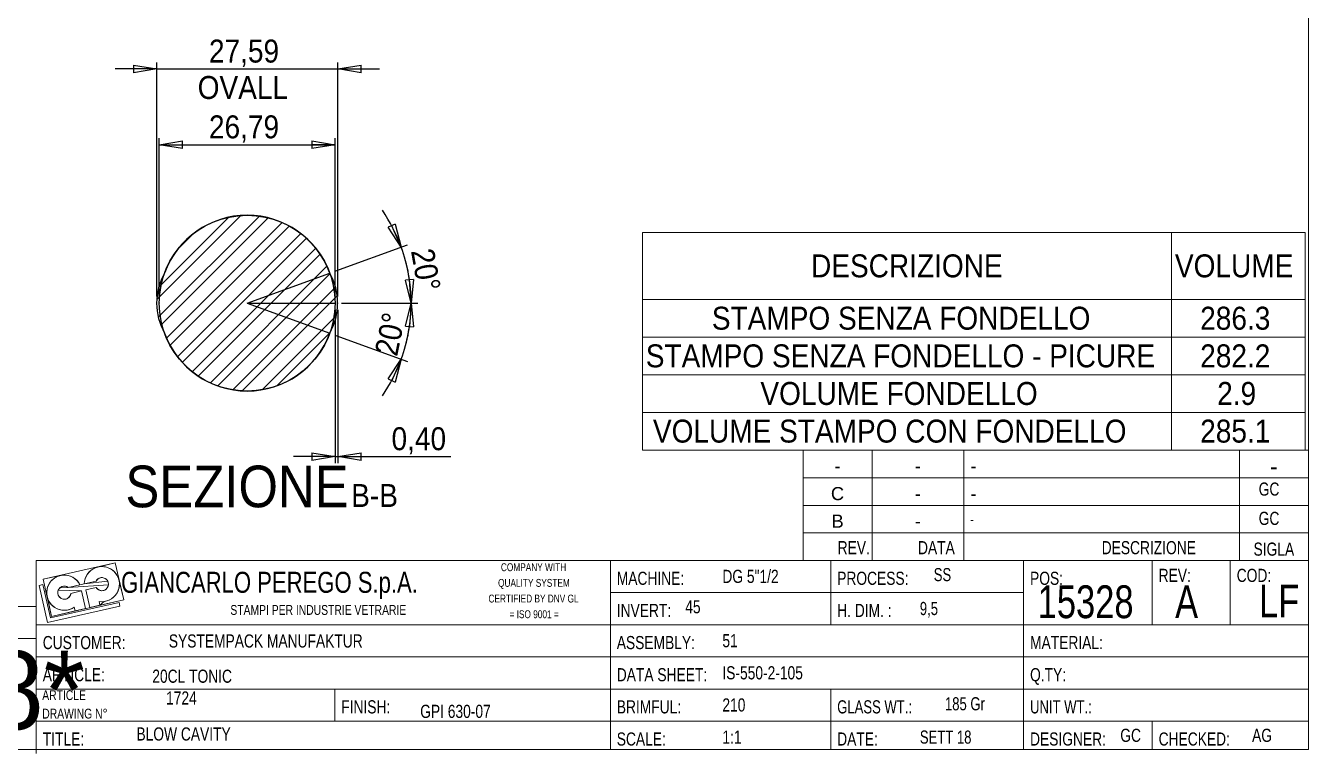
# Model space of a CAD drawing. Header units: millimetres. Extents: x 0 to 294, y 0 to 414.
# Drawn here: x 98.1 to 293.6, y -0.5 to 110.4 of the extents above; entities that cross this region are included whole.
import ezdxf

# ---------------------------------------------------------------- set-up
doc = ezdxf.new("R2010")
doc.units = ezdxf.units.MM
doc.header["$PDSIZE"] = -1
doc.linetypes.add('SLD-Solido', pattern=[0])
doc.layers.add('D', color=3, linetype='SLD-Solido', lineweight=25)
doc.layers.add('Q', color=2, linetype='SLD-Solido')
doc.layers.add('S', color=4, linetype='SLD-Solido')
doc.styles.add('SLDTEXTSTYLE1', font='GOTHIC.TTF', dxfattribs={"width": 0.913})
doc.styles.add('SLDTEXTSTYLE2', font='ARIAL.TTF')
doc.styles.add('SLDTEXTSTYLE3', font='ARIALN.TTF', dxfattribs={"width": 0.917722})
doc.styles.add('SLDTEXTSTYLE4', font='IDAUTOMATIONHC39M.TTF')
doc.styles.add('SLDTEXTSTYLE5', font='ARIALN.TTF', dxfattribs={"width": 0.87})
doc.dimstyles.new('SLDDIMSTYLE0', dxfattribs={"dimtxt": 3.5, "dimasz": 3.556, "dimexe": 0, "dimexo": 0.0625, "dimgap": 0.875, "dimtad": 1, "dimrnd": 1e-09, "dimzin": 12, "dimdsep": 46, "dimtxsty": 'SLDTEXTSTYLE1', "dimblk1": 'CLOSED', "dimblk2": 'CLOSED', "dimsah": 1, "dimcen": 0.09, "dimadec": 0, "dimazin": 3, "dimtfac": 1, "dimtmove": 0, "dimatfit": 0, "dimldrblk": 'CLOSED', "dimfxl": 0, "dimfrac": 2, "dimtolj": 1, "dimtzin": 12, "dimarcsym": 0})
doc.dimstyles.new('SLDDIMSTYLE12', dxfattribs={"dimtxt": 3.5, "dimasz": 3.556, "dimexe": 0, "dimexo": 0.0625, "dimgap": 0.875, "dimtad": 1, "dimrnd": 1e-09, "dimdsep": 46, "dimtxsty": 'SLDTEXTSTYLE1', "dimblk1": 'CLOSED', "dimblk2": 'CLOSED', "dimsah": 1, "dimcen": 0.09, "dimadec": 0, "dimazin": 2, "dimtfac": 1, "dimtmove": 0, "dimatfit": 0, "dimldrblk": 'CLOSED', "dimfxl": 0, "dimfrac": 2, "dimtolj": 1, "dimtzin": 12, "dimarcsym": 0})
doc.dimstyles.new('SLDDIMSTYLE8', dxfattribs={"dimtxt": 3.5, "dimasz": 3.556, "dimexe": 0, "dimexo": 0.0625, "dimgap": 0.875, "dimtad": 1, "dimdec": 4, "dimzin": 12, "dimdsep": 46, "dimtxsty": 'SLDTEXTSTYLE1', "dimblk1": 'CLOSED', "dimblk2": 'CLOSED', "dimsah": 1, "dimcen": 0.09, "dimazin": 3, "dimtfac": 1, "dimtofl": 0, "dimtmove": 0, "dimatfit": 3, "dimldrblk": 'CLOSED', "dimfxl": 0, "dimfrac": 2, "dimtolj": 1, "dimtzin": 12, "dimarcsym": 0})

# ---------------------------------------------------------------- blocks, each defined once
blk = doc.blocks.new('SW_NOTE_1')
at = {"color": 0, "char_height": 1.5, "attachment_point": 1, "style": 'SLDTEXTSTYLE3'}
for s, insert in [('ARTICLE', (0, 1.93)), ('DRAWING N°', (0, -0.89))]:
    blk.add_mtext(s, dxfattribs=dict(at, insert=insert))
blk = doc.blocks.new('SW_NOTE_2')
at = {"color": 0, "char_height": 1.2, "attachment_point": 2, "style": 'SLDTEXTSTYLE3'}
for s, insert in [('COMPANY WITH', (5.5, 1.55)), ('QUALITY SYSTEM', (5.56, -0.84)), ('CERTIFIED BY DNV GL', (5.5, -3.23)), ('= ISO 9001 =', (5.59, -5.62))]:
    blk.add_mtext(s, dxfattribs=dict(at, insert=insert))
blk = doc.blocks.new('SW_TABLEANNOTATION_0')
at = {"color": 0, "linetype": 'SLD-Solido', "lineweight": 0}
for p, q in [((0, 0), (0, -33.17)), ((101, 0), (0, 0)), ((80.66, 0), (80.66, -10.22)), ((101, -33.17), (101, 0)), ((0, -10.22), (101, -10.22)), ((80.66, -10.22), (80.66, -33.17)), ((0, -15.95), (101, -15.95)), ((0, -21.69), (101, -21.69)), ((0, -27.43), (101, -27.43)), ((0, -33.17), (101, -33.17))]:
    blk.add_line(p, q, dxfattribs=at)
at = {"color": 0, "linetype": 'Continuous', "lineweight": 0, "char_height": 3.5, "attachment_point": 1, "style": 'SLDTEXTSTYLE1'}
for s, insert in [('DESCRIZIONE', (25.69, -3.33)), ('VOLUME', (81.16, -3.33)), ('STAMPO SENZA FONDELLO', (10.57, -11.31)), ('286.3', (85.01, -11.31)), ('STAMPO SENZA FONDELLO - PICURE', (0.5, -17.05)), ('282.2', (85.01, -17.05)), ('VOLUME FONDELLO', (17.97, -22.78)), ('2.9', (87.6, -22.78)), ('VOLUME STAMPO CON FONDELLO', (1.59, -28.52)), ('285.1', (85.01, -28.52))]:
    blk.add_mtext(s, dxfattribs=dict(at, insert=insert))
blk = doc.blocks.new('_CLOSED')
at = {"color": 0, "linetype": 'ByBlock', "lineweight": -2}
for p, q in [((-1, 0.166667), (0, 0)), ((-1, 0.166667), (-1, -0.166667)), ((0, 0), (-1, -0.166667)), ((0, 0), (-1, 0))]:
    blk.add_line(p, q, dxfattribs=at)
blk = doc.blocks.new('_D_24')
at = {"layer": 'Q'}
for p, q in [((118.05, 103.83), (111.7, 103.83)), ((118.05, 69.14), (118.05, 104.83)), ((118.05, 103.83), (145.64, 103.83)), ((145.64, 69.14), (145.64, 104.83)), ((145.64, 103.83), (151.99, 103.83))]:
    blk.add_line(p, q, dxfattribs=at)
at = {"layer": 'Q', "xscale": 3.556, "yscale": 3.556}
blk.add_blockref('_CLOSED', (118.05, 103.83), dxfattribs=at)
at = {"layer": 'Q', "xscale": 3.556, "yscale": 3.556, "rotation": 180.0000000000004}
blk.add_blockref('_CLOSED', (145.64, 103.83), dxfattribs=at)
at = {"layer": 'Q', "char_height": 3.5, "attachment_point": 1, "style": 'SLDTEXTSTYLE1'}
for s, insert in [('27,59', (126.02, 108.31)), ('OVALL', (124.3, 102.76))]:
    blk.add_mtext(s, dxfattribs=dict(at, insert=insert))
blk = doc.blocks.new('_D_25')
at = {"layer": 'Q'}
for p, q in [((145.24, 67.14), (145.24, 43.75)), ((145.64, 67.14), (145.64, 43.75)), ((145.24, 44.75), (138.89, 44.75)), ((145.24, 44.75), (145.64, 44.75)), ((145.64, 44.75), (162.9, 44.75))]:
    blk.add_line(p, q, dxfattribs=at)
at = {"layer": 'Q', "xscale": 3.556, "yscale": 3.556}
for p, rotation in [((145.24, 44.75), 359.9999999999984), ((145.64, 44.75), 179.9999999999984)]:
    blk.add_blockref('_CLOSED', p, dxfattribs=dict(at, rotation=rotation))
at = {"layer": 'Q', "insert": (153.85, 49.22), "char_height": 3.5, "attachment_point": 1, "style": 'SLDTEXTSTYLE1'}
blk.add_mtext('0,40', dxfattribs=at)
blk = doc.blocks.new('_D_26')
at = {"layer": 'Q'}
for p, q in [((118.45, 69.14), (118.45, 93.29)), ((118.45, 92.29), (145.24, 92.29)), ((145.24, 69.14), (145.24, 93.29))]:
    blk.add_line(p, q, dxfattribs=at)
at = {"layer": 'Q', "xscale": 3.556, "yscale": 3.556, "rotation": 180.0000000000004}
blk.add_blockref('_CLOSED', (118.45, 92.29), dxfattribs=at)
at = {"layer": 'Q', "xscale": 3.556, "yscale": 3.556}
blk.add_blockref('_CLOSED', (145.24, 92.29), dxfattribs=at)
at = {"layer": 'Q', "insert": (126.02, 96.76), "char_height": 3.5, "attachment_point": 1, "style": 'SLDTEXTSTYLE1'}
blk.add_mtext('26,79', dxfattribs=at)
blk = doc.blocks.new('_D_27')
at = {"layer": 'Q'}
for p, q in [((145.37, 73.06), (156.27, 77.03)), ((146.24, 68.14), (157.84, 68.14))]:
    blk.add_line(p, q, dxfattribs=at)
for start, end in [(20, 34.4659), (0, 20), (345.5341, 0)]:
    blk.add_arc((131.84, 68.14), 25, start, end, dxfattribs=at)
at = {"layer": 'Q', "xscale": 3.556, "yscale": 3.556}
for p, rotation in [((155.33, 76.69, -12.8), 294.0475845072464), ((156.84, 68.14, -12.8), 85.95241549275458)]:
    blk.add_blockref('_CLOSED', p, dxfattribs=dict(at, rotation=rotation))
at = {"layer": 'Q', "insert": (160.25, 76.72), "char_height": 3.5, "attachment_point": 1, "rotation": 280, "style": 'SLDTEXTSTYLE1'}
blk.add_mtext('20°', dxfattribs=at)
blk = doc.blocks.new('_D_28')
at = {"layer": 'Q'}
for p, q in [((146.24, 68.14), (157.84, 68.14)), ((145.37, 63.21), (156.27, 59.25))]:
    blk.add_line(p, q, dxfattribs=at)
for start, end in [(0, 14.4659), (340, 0), (325.5341, 340)]:
    blk.add_arc((131.84, 68.14), 25, start, end, dxfattribs=at)
at = {"layer": 'Q', "xscale": 3.556, "yscale": 3.556}
for p, rotation in [((156.84, 68.14, -12.8), 274.0475845072463), ((155.33, 59.59, -12.8), 65.9524154927544)]:
    blk.add_blockref('_CLOSED', p, dxfattribs=dict(at, rotation=rotation))
at = {"layer": 'Q', "insert": (151.26, 60.59), "char_height": 3.5, "attachment_point": 1, "rotation": 78.4885, "style": 'SLDTEXTSTYLE1'}
blk.add_mtext('20°', dxfattribs=at)
blk = doc.blocks.new('SW_NOTE_6')
at = {"color": 0, "attachment_point": 2, "style": 'SLDTEXTSTYLE1'}
for s, insert, char_height in [('SEZIONE ', (17.66, 8.11), 6.35), ('B-B', (38.63, 5.31), 3.5)]:
    blk.add_mtext(s, dxfattribs=dict(at, insert=insert, char_height=char_height))

msp = doc.modelspace()

# ---------------------------------------------------------------- hatches: boundary and pattern name
at = {"layer": 'S'}
h = msp.add_hatch(dxfattribs=at)
h.set_pattern_fill('STEEL', color=256, style=0)
h.set_pattern_definition([(45, (0, 0), (-2.245064, 2.245064), []), (45, (0, 1.5875), (-2.245064, 2.245064), [])])
edge = h.paths.add_edge_path(flags=0)
edge.add_arc((136.34381, 68.13796), 9.29294, 330.4617199, 389.5382801)
edge.add_arc((131.84144, 68.13796), 13.39531, 20, 160)
edge.add_arc((127.33907, 68.13796), 9.29294, 150.4617199, 209.5382801)
edge.add_arc((131.84144, 68.13796), 13.39531, 200, 340)

# ---------------------------------------------------------------- linework, layer by layer
at = {"color": 179, "linetype": 'SLD-Solido', "lineweight": 18}
for p, q in [((293.60343, 413.8771), (293.60343, 0.10038)), ((293.60343, 45.71016), (216.60343, 45.71016)), ((216.60343, 45.71016), (216.60343, 28.91016)), ((227.10343, 45.71016), (227.10343, 28.91016)), ((241.10343, 45.71016), (241.10343, 28.91016)), ((283.10343, 45.71016), (283.10343, 28.91016)), ((293.60343, 45.71016), (293.60343, 28.91016)), ((293.60343, 41.51016), (216.60343, 41.51016)), ((293.60343, 37.31016), (216.60343, 37.31016)), ((293.60343, 33.11016), (216.60343, 33.11016)), ((99.70343, 28.91016), (141.70343, 28.91016)), ((293.60343, 28.91016), (99.70343, 28.91016)), ((99.70343, -0.48984), (99.70343, 28.91016)), ((100.72689, 26.0391), (111.73419, 28.54798)), ((100.72689, 26.0391), (111.73419, 28.54798)), ((100.72689, 26.0391), (111.73419, 28.54798)), ((108.0323, 27.40279), (107.74293, 27.13679)), ((108.0323, 27.40279), (107.74293, 27.13679)), ((108.35749, 27.62356), (108.0323, 27.40279)), ((108.35749, 27.62356), (108.0323, 27.40279)), ((108.71151, 27.79433), (108.35749, 27.62356)), ((108.71151, 27.79433), (108.35749, 27.62356)), ((109.08671, 27.91143), (108.71151, 27.79433)), ((109.08671, 27.91143), (108.71151, 27.79433)), ((111.73419, 28.54798), (109.08671, 27.91143)), ((111.73419, 28.54798), (109.08671, 27.91143)), ((109.08671, 27.91143), (111.73419, 28.54798)), ((109.08671, 27.91143), (111.73419, 28.54798)), ((109.47501, 27.97233), (109.08671, 27.91143)), ((109.47501, 27.97233), (109.08671, 27.91143)), ((109.86805, 27.97572), (109.47501, 27.97233)), ((109.86805, 27.97572), (109.47501, 27.97233)), ((110.25735, 27.92153), (109.86805, 27.97572)), ((110.25735, 27.92153), (109.86805, 27.97572)), ((110.63452, 27.81092), (110.25735, 27.92153)), ((110.63452, 27.81092), (110.25735, 27.92153)), ((110.99142, 27.64628), (110.63452, 27.81092)), ((110.99142, 27.64628), (110.63452, 27.81092)), ((111.32038, 27.43116), (110.99142, 27.64628)), ((111.32038, 27.43116), (110.99142, 27.64628)), ((111.61429, 27.17019), (111.32038, 27.43116)), ((111.61429, 27.17019), (111.32038, 27.43116)), ((111.73419, 28.54798), (113.02447, 22.88709)), ((111.73419, 28.54798), (113.02447, 22.88709)), ((111.73419, 28.54798), (113.02447, 22.88709)), ((187.20343, 0.10038), (187.20343, 28.91016)), ((293.60343, 28.91016), (216.60343, 28.91016)), ((220.80343, 19.11016), (220.80343, 28.91016)), ((250.20343, 0.10038), (250.20343, 28.91016)), ((269.80343, 19.11016), (269.80343, 28.91016)), ((281.70343, 19.11016), (281.70343, 28.91016)), ((293.60343, 0.10038), (293.60343, 28.91016)), ((103.38872, 26.61269), (100.72689, 26.0391)), ((103.38872, 26.61269), (100.72689, 26.0391)), ((100.72689, 26.0391), (103.38872, 26.61269)), ((100.72689, 26.0391), (103.38872, 26.61269)), ((100.72689, 26.0391), (102.00399, 20.3752)), ((102.00399, 20.3752), (100.72689, 26.0391)), ((102.00399, 20.3752), (100.72689, 26.0391)), ((101.78704, 25.54834), (101.5838, 25.21191)), ((101.78704, 25.54834), (101.5838, 25.21191)), ((102.03735, 25.85138), (101.78704, 25.54834)), ((102.03735, 25.85138), (101.78704, 25.54834)), ((102.32933, 26.1145), (102.03735, 25.85138)), ((102.32933, 26.1145), (102.03735, 25.85138)), ((102.65669, 26.33204), (102.32933, 26.1145)), ((102.65669, 26.33204), (102.32933, 26.1145)), ((103.01238, 26.49931), (102.65669, 26.33204)), ((103.01238, 26.49931), (102.65669, 26.33204)), ((103.38872, 26.61269), (103.01238, 26.49931)), ((103.38872, 26.61269), (103.01238, 26.49931)), ((103.77761, 26.66975), (103.38872, 26.61269)), ((103.77761, 26.66975), (103.38872, 26.61269)), ((104.17066, 26.66926), (103.77761, 26.66975)), ((104.17066, 26.66926), (103.77761, 26.66975)), ((104.5594, 26.61122), (104.17066, 26.66926)), ((104.5594, 26.61122), (104.17066, 26.66926)), ((104.93546, 26.49689), (104.5594, 26.61122)), ((104.93546, 26.49689), (104.5594, 26.61122)), ((105.29072, 26.32873), (104.93546, 26.49689)), ((105.29072, 26.32873), (104.93546, 26.49689)), ((105.61753, 26.11037), (105.29072, 26.32873)), ((105.61753, 26.11037), (105.29072, 26.32873)), ((105.90885, 25.84651), (105.61753, 26.11037)), ((105.90885, 25.84651), (105.61753, 26.11037)), ((106.1584, 25.54284), (105.90885, 25.84651)), ((106.1584, 25.54284), (105.90885, 25.84651)), ((106.3608, 25.2059), (106.1584, 25.54284)), ((106.3608, 25.2059), (106.1584, 25.54284)), ((107.01782, 25.35566), (108.80631, 25.7633)), ((107.01782, 25.35566), (108.80631, 25.7633)), ((107.01782, 25.35566), (108.80631, 25.7633)), ((110.58357, 25.76185), (107.01782, 25.35566)), ((110.58357, 25.76185), (107.01782, 25.35566)), ((107.01782, 25.35566), (110.58357, 25.76185)), ((107.01782, 25.35566), (110.58357, 25.76185)), ((107.05421, 25.74702), (107.01782, 25.35566)), ((107.05421, 25.74702), (107.01782, 25.35566)), ((107.14752, 26.12883), (107.05421, 25.74702)), ((107.14752, 26.12883), (107.05421, 25.74702)), ((107.29572, 26.49287), (107.14752, 26.12883)), ((107.29572, 26.49287), (107.14752, 26.12883)), ((107.49563, 26.83129), (107.29572, 26.49287)), ((107.49563, 26.83129), (107.29572, 26.49287)), ((107.74293, 27.13679), (107.49563, 26.83129)), ((107.74293, 27.13679), (107.49563, 26.83129)), ((108.80631, 25.7633), (108.88253, 25.88759)), ((108.80631, 25.7633), (108.88253, 25.88759)), ((108.88253, 25.88759), (108.976, 25.99947)), ((108.88253, 25.88759), (108.976, 25.99947)), ((108.976, 25.99947), (109.08476, 26.09656)), ((108.976, 25.99947), (109.08476, 26.09656)), ((109.08476, 26.09656), (109.20647, 26.17682)), ((109.08476, 26.09656), (109.20647, 26.17682)), ((109.20647, 26.17682), (109.33857, 26.23852)), ((109.20647, 26.17682), (109.33857, 26.23852)), ((109.33857, 26.23852), (109.47823, 26.28035)), ((109.33857, 26.23852), (109.47823, 26.28035)), ((109.47823, 26.28035), (109.62249, 26.30143)), ((109.47823, 26.28035), (109.62249, 26.30143)), ((109.62249, 26.30143), (109.76828, 26.30131)), ((109.62249, 26.30143), (109.76828, 26.30131)), ((109.76828, 26.30131), (109.9125, 26.28)), ((109.76828, 26.30131), (109.9125, 26.28)), ((109.9125, 26.28), (110.05209, 26.23793)), ((109.9125, 26.28), (110.05209, 26.23793)), ((110.05209, 26.23793), (110.18408, 26.17602)), ((110.05209, 26.23793), (110.18408, 26.17602)), ((110.18408, 26.17602), (110.30567, 26.09557)), ((110.18408, 26.17602), (110.30567, 26.09557)), ((110.30567, 26.09557), (110.41426, 25.99829)), ((110.30567, 26.09557), (110.41426, 25.99829)), ((110.41426, 25.99829), (110.50756, 25.88626)), ((110.41426, 25.99829), (110.50756, 25.88626)), ((110.50756, 25.88626), (110.58357, 25.76185)), ((110.50756, 25.88626), (110.58357, 25.76185)), ((110.58357, 25.76185), (110.64069, 25.62772)), ((110.58357, 25.76185), (110.64069, 25.62772)), ((110.64069, 25.62772), (110.67769, 25.4867)), ((110.64069, 25.62772), (110.67769, 25.4867)), ((110.67769, 25.4867), (110.69379, 25.3418)), ((110.67769, 25.4867), (110.69379, 25.3418)), ((111.86683, 26.869), (111.61429, 27.17019)), ((111.86683, 26.869), (111.61429, 27.17019)), ((112.07255, 26.53408), (111.86683, 26.869)), ((112.07255, 26.53408), (111.86683, 26.869)), ((112.22701, 26.17266), (112.07255, 26.53408)), ((112.22701, 26.17266), (112.07255, 26.53408)), ((112.32689, 25.79251), (112.22701, 26.17266)), ((112.32689, 25.79251), (112.22701, 26.17266)), ((113.02447, 22.88709), (112.32689, 25.79251)), ((113.02447, 22.88709), (112.32689, 25.79251)), ((112.37003, 25.40183), (112.32689, 25.79251)), ((112.32689, 25.79251), (113.02447, 22.88709)), ((112.37003, 25.40183), (112.32689, 25.79251)), ((112.32689, 25.79251), (113.02447, 22.88709)), ((100.14239, 25.11188), (100.70877, 25.23959)), ((101.41949, 19.44798), (100.14239, 25.11188)), ((100.70877, 25.23959), (101.85787, 20.1434)), ((101.33493, 24.46848), (101.29466, 24.0775)), ((101.33493, 24.46848), (101.29466, 24.0775)), ((101.29466, 24.0775), (101.31208, 23.68483)), ((101.29466, 24.0775), (101.31208, 23.68483)), ((101.31208, 23.68483), (101.3868, 23.29895)), ((101.31208, 23.68483), (101.3868, 23.29895)), ((101.432, 24.84935), (101.33493, 24.46848)), ((101.432, 24.84935), (101.33493, 24.46848)), ((101.5838, 25.21191), (101.432, 24.84935)), ((101.5838, 25.21191), (101.432, 24.84935)), ((102.97146, 23.96425), (102.97743, 24.11408)), ((102.97146, 23.96425), (102.97743, 24.11408)), ((102.98796, 23.81521), (102.97146, 23.96425)), ((102.98796, 23.81521), (102.97146, 23.96425)), ((102.97743, 24.11408), (103.00573, 24.26134)), ((102.97743, 24.11408), (103.00573, 24.26134)), ((103.02657, 23.67032), (102.98796, 23.81521)), ((103.02657, 23.67032), (102.98796, 23.81521)), ((103.00573, 24.26134), (103.05574, 24.4027)), ((103.00573, 24.26134), (103.05574, 24.4027)), ((103.08641, 23.53283), (103.02657, 23.67032)), ((103.08641, 23.53283), (103.02657, 23.67032)), ((103.05574, 24.4027), (103.12633, 24.535)), ((103.05574, 24.4027), (103.12633, 24.535)), ((106.58343, 24.26415), (103.05574, 24.4027)), ((106.58343, 24.26415), (103.05574, 24.4027)), ((103.05574, 24.4027), (106.58343, 24.26415)), ((103.05574, 24.4027), (106.58343, 24.26415)), ((103.16613, 23.40583), (103.08641, 23.53283)), ((103.16613, 23.40583), (103.08641, 23.53283)), ((103.12633, 24.535), (103.2159, 24.65525)), ((103.12633, 24.535), (103.2159, 24.65525)), ((103.2159, 24.65525), (103.32245, 24.76076)), ((103.2159, 24.65525), (103.32245, 24.76076)), ((103.32245, 24.76076), (103.44358, 24.84915)), ((103.32245, 24.76076), (103.44358, 24.84915)), ((104.5723, 24.79825), (103.32245, 24.76076)), ((104.5723, 24.79825), (103.32245, 24.76076)), ((103.32245, 24.76076), (104.5723, 24.79825)), ((103.32245, 24.76076), (104.5723, 24.79825)), ((103.44358, 24.84915), (103.57656, 24.91843)), ((103.44358, 24.84915), (103.57656, 24.91843)), ((103.57656, 24.91843), (103.71841, 24.96705)), ((103.57656, 24.91843), (103.71841, 24.96705)), ((103.71841, 24.96705), (103.86594, 24.99391)), ((103.71841, 24.96705), (103.86594, 24.99391)), ((103.86594, 24.99391), (104.01582, 24.9984)), ((103.86594, 24.99391), (104.01582, 24.9984)), ((104.01582, 24.9984), (104.16469, 24.98044)), ((104.01582, 24.9984), (104.16469, 24.98044)), ((104.16469, 24.98044), (104.3092, 24.94041)), ((104.16469, 24.98044), (104.3092, 24.94041)), ((104.3092, 24.94041), (104.44609, 24.87922)), ((104.3092, 24.94041), (104.44609, 24.87922)), ((104.44609, 24.87922), (104.5723, 24.79825)), ((104.44609, 24.87922), (104.5723, 24.79825)), ((106.3608, 25.2059), (104.5723, 24.79825)), ((104.5723, 24.79825), (106.3608, 25.2059)), ((104.5723, 24.79825), (106.3608, 25.2059)), ((110.68865, 25.1961), (104.5723, 24.79825)), ((110.68865, 25.1961), (104.5723, 24.79825)), ((104.5723, 24.79825), (110.68865, 25.1961)), ((104.5723, 24.79825), (110.68865, 25.1961)), ((104.8208, 23.47287), (104.7325, 23.35168)), ((104.8208, 23.47287), (104.7325, 23.35168)), ((104.88999, 23.6059), (104.8208, 23.47287)), ((104.88999, 23.6059), (104.8208, 23.47287)), ((104.93851, 23.74778), (104.88999, 23.6059)), ((104.93851, 23.74778), (104.88999, 23.6059)), ((104.96527, 23.89532), (104.93851, 23.74778)), ((104.96527, 23.89532), (104.93851, 23.74778)), ((104.96527, 23.89532), (106.58343, 24.26415)), ((106.58343, 24.26415), (104.96527, 23.89532)), ((106.58343, 24.26415), (104.96527, 23.89532)), ((107.01782, 25.35566), (106.3608, 25.2059)), ((107.01782, 25.35566), (106.3608, 25.2059)), ((106.3608, 25.2059), (107.01782, 25.35566)), ((106.3608, 25.2059), (107.01782, 25.35566)), ((106.58343, 24.26415), (107.19273, 21.59095)), ((107.19273, 21.59095), (106.58343, 24.26415)), ((107.19273, 21.59095), (106.58343, 24.26415)), ((108.84344, 24.77927), (107.22528, 24.41044)), ((108.84344, 24.77927), (107.22528, 24.41044)), ((108.84344, 24.77927), (107.22528, 24.41044)), ((107.22528, 24.41044), (107.83458, 21.73724)), ((107.22528, 24.41044), (107.83458, 21.73724)), ((107.22528, 24.41044), (107.83458, 21.73724)), ((108.9288, 24.66108), (108.84344, 24.77927)), ((108.9288, 24.66108), (108.84344, 24.77927)), ((109.03044, 24.55656), (108.9288, 24.66108)), ((109.03044, 24.55656), (108.9288, 24.66108)), ((109.1462, 24.46794), (109.03044, 24.55656)), ((109.1462, 24.46794), (109.03044, 24.55656)), ((109.27362, 24.39708), (109.1462, 24.46794)), ((109.27362, 24.39708), (109.1462, 24.46794)), ((109.40999, 24.34551), (109.27362, 24.39708)), ((109.40999, 24.34551), (109.27362, 24.39708)), ((109.5524, 24.31432), (109.40999, 24.34551)), ((109.5524, 24.31432), (109.40999, 24.34551)), ((109.69784, 24.30417), (109.5524, 24.31432)), ((109.69784, 24.30417), (109.5524, 24.31432)), ((109.84321, 24.31527), (109.69784, 24.30417)), ((109.84321, 24.31527), (109.69784, 24.30417)), ((109.98541, 24.3474), (109.84321, 24.31527)), ((109.98541, 24.3474), (109.84321, 24.31527)), ((110.12144, 24.39986), (109.98541, 24.3474)), ((110.12144, 24.39986), (109.98541, 24.3474)), ((110.24839, 24.47154), (110.12144, 24.39986)), ((110.24839, 24.47154), (110.12144, 24.39986)), ((110.36357, 24.56093), (110.24839, 24.47154)), ((110.36357, 24.56093), (110.24839, 24.47154)), ((110.46453, 24.66611), (110.36357, 24.56093)), ((110.46453, 24.66611), (110.36357, 24.56093)), ((110.54911, 24.78485), (110.46453, 24.66611)), ((110.54911, 24.78485), (110.46453, 24.66611)), ((110.61554, 24.91463), (110.54911, 24.78485)), ((110.61554, 24.91463), (110.54911, 24.78485)), ((110.66238, 25.05269), (110.61554, 24.91463)), ((110.66238, 25.05269), (110.61554, 24.91463)), ((110.68865, 25.1961), (110.66238, 25.05269)), ((110.68865, 25.1961), (110.66238, 25.05269)), ((110.69379, 25.3418), (110.68865, 25.1961)), ((110.69379, 25.3418), (110.68865, 25.1961)), ((111.47124, 23.30133), (111.74533, 23.58304)), ((111.47124, 23.30133), (111.74533, 23.58304)), ((111.74533, 23.58304), (111.97522, 23.90185)), ((111.74533, 23.58304), (111.97522, 23.90185)), ((111.97522, 23.90185), (112.15595, 24.25089)), ((111.97522, 23.90185), (112.15595, 24.25089)), ((112.15595, 24.25089), (112.28363, 24.62262)), ((112.15595, 24.25089), (112.28363, 24.62262)), ((112.28363, 24.62262), (112.35551, 25.00905)), ((112.28363, 24.62262), (112.35551, 25.00905)), ((112.35551, 25.00905), (112.37003, 25.40183)), ((112.35551, 25.00905), (112.37003, 25.40183)), ((250.20343, 24.01016), (187.20343, 24.01016)), ((57.70343, 21.91016), (99.70343, 21.91016)), ((99.70343, 4.41016), (99.70343, 21.91016)), ((101.3868, 23.29895), (102.00399, 20.3752)), ((101.3868, 23.29895), (102.00399, 20.3752)), ((102.00399, 20.3752), (101.3868, 23.29895)), ((101.3868, 23.29895), (101.51722, 22.92816)), ((102.00399, 20.3752), (101.3868, 23.29895)), ((101.3868, 23.29895), (101.51722, 22.92816)), ((112.4404, 21.95996), (101.41949, 19.44798)), ((101.51722, 22.92816), (101.70052, 22.58047)), ((101.51722, 22.92816), (101.70052, 22.58047)), ((101.70052, 22.58047), (101.93275, 22.26336)), ((101.70052, 22.58047), (101.93275, 22.26336)), ((101.85787, 20.1434), (112.31269, 22.52635)), ((101.93275, 22.26336), (102.20891, 21.98367)), ((101.93275, 22.26336), (102.20891, 21.98367)), ((113.02447, 22.88709), (102.00399, 20.3752)), ((113.02447, 22.88709), (102.00399, 20.3752)), ((113.02447, 22.88709), (102.00399, 20.3752)), ((102.20891, 21.98367), (102.52304, 21.74743)), ((102.20891, 21.98367), (102.52304, 21.74743)), ((102.52304, 21.74743), (102.86838, 21.55973)), ((102.52304, 21.74743), (102.86838, 21.55973)), ((102.86838, 21.55973), (103.23748, 21.42462)), ((102.86838, 21.55973), (103.23748, 21.42462)), ((103.26395, 23.29218), (103.16613, 23.40583)), ((103.26395, 23.29218), (103.16613, 23.40583)), ((103.37767, 23.19444), (103.26395, 23.29218)), ((103.37767, 23.19444), (103.26395, 23.29218)), ((103.50472, 23.1148), (103.37767, 23.19444)), ((103.50472, 23.1148), (103.37767, 23.19444)), ((103.64226, 23.05505), (103.50472, 23.1148)), ((103.64226, 23.05505), (103.50472, 23.1148)), ((103.78718, 23.01655), (103.64226, 23.05505)), ((103.78718, 23.01655), (103.64226, 23.05505)), ((103.93623, 23.00014), (103.78718, 23.01655)), ((103.93623, 23.00014), (103.78718, 23.01655)), ((104.08605, 23.00621), (103.93623, 23.00014)), ((104.08605, 23.00621), (103.93623, 23.00014)), ((104.23329, 23.03462), (104.08605, 23.00621)), ((104.23329, 23.03462), (104.08605, 23.00621)), ((104.37462, 23.08472), (104.23329, 23.03462)), ((104.37462, 23.08472), (104.23329, 23.03462)), ((104.50687, 23.1554), (104.37462, 23.08472)), ((104.50687, 23.1554), (104.37462, 23.08472)), ((104.62706, 23.24506), (104.50687, 23.1554)), ((104.62706, 23.24506), (104.50687, 23.1554)), ((104.7325, 23.35168), (104.62706, 23.24506)), ((104.7325, 23.35168), (104.62706, 23.24506)), ((104.78833, 21.45012), (105.15279, 21.5973)), ((104.78833, 21.45012), (105.15279, 21.5973)), ((105.15279, 21.5973), (105.49177, 21.79625)), ((105.15279, 21.5973), (105.49177, 21.79625)), ((105.62026, 21.23254), (105.49177, 21.79625)), ((105.49177, 21.79625), (105.62026, 21.23254)), ((105.49177, 21.79625), (105.62026, 21.23254)), ((107.19273, 21.59095), (105.62026, 21.23254)), ((105.62026, 21.23254), (107.19273, 21.59095)), ((105.62026, 21.23254), (107.19273, 21.59095)), ((107.83458, 21.73724), (113.02447, 22.88709)), ((107.83458, 21.73724), (113.02447, 22.88709)), ((113.02447, 22.88709), (107.83458, 21.73724)), ((113.02447, 22.88709), (107.83458, 21.73724)), ((107.83458, 21.73724), (109.40705, 22.09566)), ((107.83458, 21.73724), (109.40705, 22.09566)), ((107.83458, 21.73724), (109.40705, 22.09566)), ((109.40705, 22.09566), (109.27856, 22.65937)), ((109.40705, 22.09566), (109.27856, 22.65937)), ((109.27856, 22.65937), (109.67027, 22.62696)), ((109.40705, 22.09566), (110.06251, 22.65226)), ((109.40705, 22.09566), (110.06251, 22.65226)), ((110.06251, 22.65226), (109.40705, 22.09566)), ((109.67027, 22.62696), (110.06251, 22.65226)), ((110.06251, 22.65226), (110.44682, 22.73471)), ((110.06251, 22.65226), (110.44682, 22.73471)), ((110.44682, 22.73471), (110.81491, 22.87254)), ((110.44682, 22.73471), (110.81491, 22.87254)), ((110.81491, 22.87254), (111.15885, 23.06278)), ((110.81491, 22.87254), (111.15885, 23.06278)), ((111.15885, 23.06278), (111.47124, 23.30133)), ((111.15885, 23.06278), (111.47124, 23.30133)), ((112.31269, 22.52635), (112.4404, 21.95996)), ((102.00399, 20.3752), (105.62026, 21.23254)), ((102.00399, 20.3752), (105.62026, 21.23254)), ((105.62026, 21.23254), (102.00399, 20.3752)), ((105.62026, 21.23254), (102.00399, 20.3752)), ((103.23748, 21.42462), (103.62238, 21.345)), ((103.23748, 21.42462), (103.62238, 21.345)), ((103.62238, 21.345), (104.01479, 21.3226)), ((103.62238, 21.345), (104.01479, 21.3226)), ((104.01479, 21.3226), (104.40626, 21.35789)), ((104.01479, 21.3226), (104.40626, 21.35789)), ((104.40626, 21.35789), (104.78833, 21.45012)), ((104.40626, 21.35789), (104.78833, 21.45012)), ((293.60343, 19.11016), (99.70343, 19.11016)), ((57.70343, 17.01016), (99.70343, 17.01016)), ((293.60343, 14.21016), (99.70343, 14.21016)), ((293.60343, 9.31016), (99.70343, 9.31016)), ((145.20343, 4.41016), (145.20343, 9.31016)), ((220.80343, 0.10038), (220.80343, 9.31016)), ((293.60343, 4.41016), (99.70343, 4.41016)), ((269.80343, 0.10038), (269.80343, 4.41016)), ((293.60343, 0.10038), (0.28364, 0.10038))]:
    msp.add_line(p, q, dxfattribs=at)
at = {"color": 7, "linetype": 'SLD-Solido'}
for q in [(144.42892, 72.71942), (144.42892, 72.71942), (144.42892, 63.55649), (145.23675, 68.13796), (144.42892, 63.55649), (145.23675, 68.13796)]:
    msp.add_line((131.84144, 68.13796), q, dxfattribs=at)
at = {"color": 8, "linetype": 'SLD-Solido', "lineweight": 18}
for p, q in [((100.14239, 25.11188), (100.70877, 25.23959)), ((100.14239, 25.11188), (100.70877, 25.23959)), ((100.14239, 25.11188), (101.41949, 19.44798)), ((100.14239, 25.11188), (101.41949, 19.44798)), ((100.14239, 25.11188), (101.41949, 19.44798)), ((101.41949, 19.44798), (100.14239, 25.11188)), ((100.70877, 25.23959), (101.85787, 20.1434)), ((100.70877, 25.23959), (101.85787, 20.1434)), ((112.4404, 21.95996), (101.41949, 19.44798)), ((112.4404, 21.95996), (101.41949, 19.44798)), ((112.44003, 21.95988), (101.41949, 19.44798)), ((112.43996, 21.95986), (101.41949, 19.44798)), ((112.31269, 22.52635), (101.85787, 20.1434)), ((101.85787, 20.1434), (112.31269, 22.52635)), ((112.31269, 22.52635), (112.4404, 21.95996)), ((112.31269, 22.52635), (112.4404, 21.95996))]:
    msp.add_line(p, q, dxfattribs=at)
at = {"color": 7, "linetype": 'SLD-Solido'}
msp.add_circle((131.84144, 68.13796), 13.39531, dxfattribs=at)
msp.add_circle((131.84144, 68.13796), 13.39531, dxfattribs=at)
msp.add_arc((136.34381, 68.13796), 9.29294, 330.4617199, 29.5382801, dxfattribs=at)
msp.add_arc((136.34381, 68.13796), 9.29294, 330.4617199, 29.5382801, dxfattribs=at)
at = {"color": 179, "linetype": 'SLD-Solido', "lineweight": 18}
for centre, radius, start, end in [((109.69457, 25.3041), 2.67725, 261.0608453, 178.8965651), ((103.97077, 23.99948), 2.67725, 26.7834349, 304.6191547), ((109.69457, 25.3041), 0.99994, 211.6590634, 152.6622305), ((103.97077, 23.99948), 0.99994, 53.0177695, 354.0209366)]:
    msp.add_arc(centre, radius, start, end, dxfattribs=at)
at = {"color": 7, "linetype": 'Continuous', "lineweight": 0}
for p in [(118.04613, 68.13796), (118.44613, 68.13796), (145.23675, 68.13796)]:
    msp.add_point(p, dxfattribs=at)
at = {"layer": 'D'}
for centre, radius, start, end in [((131.84144, 68.13796), 13.39531, 20, 160), ((127.33907, 68.13796), 9.29294, 150.4617199, 209.5382801), ((136.34381, 68.13796), 9.29294, 330.4617199, 29.5382801), ((131.84144, 68.13796), 13.39531, 200, 340)]:
    msp.add_arc(centre, radius, start, end, dxfattribs=at)
msp.add_point((145.63675, 68.13796), dxfattribs=at)
msp.add_point((145.63675, 68.13796), dxfattribs=at)

# ---------------------------------------------------------------- block references
at = {"color": 7, "linetype": 'Continuous', "lineweight": 0}
msp.add_blockref('SW_TABLEANNOTATION_0', (192.1069, 78.90143), dxfattribs=at)
for name, p in [('SW_NOTE_6', (112.63558, 35.26035)), ('SW_NOTE_2', (169.99596, 26.93562)), ('SW_NOTE_1', (100.60752, 7.20341))]:
    msp.add_blockref(name, p)

# ---------------------------------------------------------------- texts
for s, insert, char_height, attachment_point, style in [('-', (221.83298, 44.30497), 2, 2, 'SLDTEXTSTYLE2'), ('-', (234.08298, 44.30497), 2, 2, 'SLDTEXTSTYLE2'), ('-', (242.08343, 44.30497), 2, 1, 'SLDTEXTSTYLE2'), ('-', (288.32787, 44.47867), 2.5, 2, 'SLDTEXTSTYLE2'), ('C', (221.82948, 40.10497), 2, 2, 'SLDTEXTSTYLE2'), ('GC', (286.03552, 40.79499), 2, 1, 'SLDTEXTSTYLE3'), ('-', (234.08298, 40.10497), 2, 2, 'SLDTEXTSTYLE2'), ('-', (242.08343, 40.10497), 2, 1, 'SLDTEXTSTYLE2'), ('B', (221.84411, 35.90497), 2, 2, 'SLDTEXTSTYLE2'), ('GC', (286.03552, 36.32915), 2, 1, 'SLDTEXTSTYLE3'), ('-', (234.08298, 35.90497), 2, 2, 'SLDTEXTSTYLE2'), ('-', (242.08343, 35.91043), 1.5, 1, 'SLDTEXTSTYLE3'), ('REV.', (221.85343, 31.8633), 2, 1, 'SLDTEXTSTYLE3'), ('DATA', (234.10343, 31.8633), 2, 1, 'SLDTEXTSTYLE3'), ('DESCRIZIONE', (262.10343, 31.8633), 2, 1, 'SLDTEXTSTYLE3'), ('SIGLA', (285.25188, 31.6406), 2, 1, 'SLDTEXTSTYLE3'), ('DG 5"1/2', (204.28343, 27.4883), 2, 1, 'SLDTEXTSTYLE3'), ('SS', (236.49947, 27.75642), 2, 1, 'SLDTEXTSTYLE5'), ('REV:', (270.78343, 27.63954), 2, 1, 'SLDTEXTSTYLE3'), ('COD:', (282.68343, 27.63954), 2, 1, 'SLDTEXTSTYLE3'), (' GIANCARLO PEREGO S.p.A.', (111.69161, 27.18306), 3.2, 1, 'SLDTEXTSTYLE3'), ('MACHINE:', (188.18343, 27.19642), 2, 1, 'SLDTEXTSTYLE3'), ('PROCESS:', (221.78343, 27.19642), 2, 1, 'SLDTEXTSTYLE3'), ('POS:', (251.18343, 27.19642), 2, 1, 'SLDTEXTSTYLE3'), ('15328', (266.95697, 25.11918), 5, 3, 'SLDTEXTSTYLE3'), ('A', (276.79649, 25.11918), 5, 3, 'SLDTEXTSTYLE3'), ('LF', (292.21734, 25.23606), 5, 3, 'SLDTEXTSTYLE3'), ('STAMPI PER INDUSTRIE VETRARIE', (156.08811, 22.11855), 1.5, 3, 'SLDTEXTSTYLE3'), ('INVERT: ', (188.18343, 22.29642), 2, 1, 'SLDTEXTSTYLE3'), ('45', (198.62396, 22.85642), 2, 1, 'SLDTEXTSTYLE3'), ('H. DIM. :', (221.78343, 22.29642), 2, 1, 'SLDTEXTSTYLE3'), ('9,5', (234.38343, 22.5883), 2, 1, 'SLDTEXTSTYLE5'), ('SYSTEMPACK MANUFAKTUR', (119.90329, 17.6406), 2, 1, 'SLDTEXTSTYLE3'), ('51', (204.28343, 17.6883), 2, 1, 'SLDTEXTSTYLE3'), ('CUSTOMER:', (100.68343, 17.39642), 2, 1, 'SLDTEXTSTYLE3'), ('ASSEMBLY: ', (188.18343, 17.39642), 2, 1, 'SLDTEXTSTYLE3'), ('MATERIAL:', (251.18343, 17.39642), 2, 1, 'SLDTEXTSTYLE3'), ('*15328*', (78.52842, 15.14294), 12, 2, 'SLDTEXTSTYLE4'), ('ARTICLE:', (100.68343, 12.49642), 2, 1, 'SLDTEXTSTYLE3'), ('20CL TONIC', (117.38206, 12.27048), 2, 1, 'SLDTEXTSTYLE3'), ('DATA SHEET:', (188.18343, 12.49642), 2, 1, 'SLDTEXTSTYLE3'), ('IS-550-2-105', (204.28343, 12.7883), 2, 1, 'SLDTEXTSTYLE3'), ('Q.TY: ', (251.18343, 12.49642), 2, 1, 'SLDTEXTSTYLE3'), ('1724', (119.48393, 8.95048), 2, 1, 'SLDTEXTSTYLE3'), ('210', (204.28343, 7.8883), 2, 1, 'SLDTEXTSTYLE3'), ('185 Gr', (238.20963, 8.06781), 2, 1, 'SLDTEXTSTYLE5'), ('FINISH:', (146.18343, 7.59642), 2, 1, 'SLDTEXTSTYLE3'), ('GPI 630-07', (158.21572, 6.91052), 2, 1, 'SLDTEXTSTYLE3'), ('BRIMFUL: ', (188.18343, 7.59642), 2, 1, 'SLDTEXTSTYLE3'), ('GLASS WT.:', (221.78343, 7.59642), 2, 1, 'SLDTEXTSTYLE5'), ('UNIT WT.: ', (251.18343, 7.59642), 2, 1, 'SLDTEXTSTYLE5'), ('TITLE:', (100.68343, 2.69642), 2, 1, 'SLDTEXTSTYLE3'), ('BLOW CAVITY', (114.96476, 3.4641), 2, 1, 'SLDTEXTSTYLE3'), ('SCALE: ', (188.18343, 2.69642), 2, 1, 'SLDTEXTSTYLE3'), ('1:1', (204.28343, 2.9883), 2, 1, 'SLDTEXTSTYLE3'), ('DATE:', (221.78343, 2.69642), 2, 1, 'SLDTEXTSTYLE3'), ('SETT 18', (234.38343, 2.9883), 2, 1, 'SLDTEXTSTYLE5'), ('DESIGNER:', (251.18343, 2.69642), 2, 1, 'SLDTEXTSTYLE3'), ('GC', (264.93586, 3.25757), 2, 1, 'SLDTEXTSTYLE3'), ('CHECKED:', (270.78343, 2.69642), 2, 1, 'SLDTEXTSTYLE3'), ('AG', (285.02973, 3.25757), 2, 1, 'SLDTEXTSTYLE3')]:
    msp.add_mtext(s, dxfattribs=dict(insert=insert, char_height=char_height, attachment_point=attachment_point, style=style))

# ---------------------------------------------------------------- dimensions: what is measured, and where the dimension line sits
at = {"layer": 'Q'}
for base, p1, p2, dimstyle, picture, middle in [((145.63675, 98.28571), (118.04613, 68.13796), (145.63675, 68.13796), 'SLDDIMSTYLE0', '_D_24', (131.84144, 98.28571)), ((145.23675, 92.28571), (118.44613, 68.13796), (145.23675, 68.13796), 'SLDDIMSTYLE0', '_D_26', (131.84144, 92.28571)), ((145.63675, 44.75251), (145.23675, 68.13796), (145.63675, 68.13796), 'SLDDIMSTYLE12', '_D_25', (158.37781, 44.75251))]:
    dim = msp.add_linear_dim(base=base, p1=p1, p2=p2, dimstyle=dimstyle, dxfattribs=at)
    dim.commit()
    dim.dimension.update_dxf_attribs({"geometry": picture, "text_midpoint": middle, "dimtype": 160})
for base, line1, line2, picture, middle in [((156.46249, 72.47931), ((144.42892, 72.71942), (131.84144, 68.13796)), ((145.23675, 68.13796), (131.84144, 68.13796)), '_D_27', (156.46249, 72.47931)), ((156.46249, 63.7966), ((145.23675, 68.13796), (131.84144, 68.13796)), ((144.42892, 63.55649), (131.84144, 68.13796)), '_D_28', (156.33941, 63.14865))]:
    dim = msp.add_angular_dim_2l(base=base, line1=line1, line2=line2, dimstyle='SLDDIMSTYLE8', dxfattribs=at)
    dim.commit()
    dim.dimension.update_dxf_attribs({"geometry": picture, "text_midpoint": middle, "dimtype": 162})

doc.saveas('drawing.dxf')
